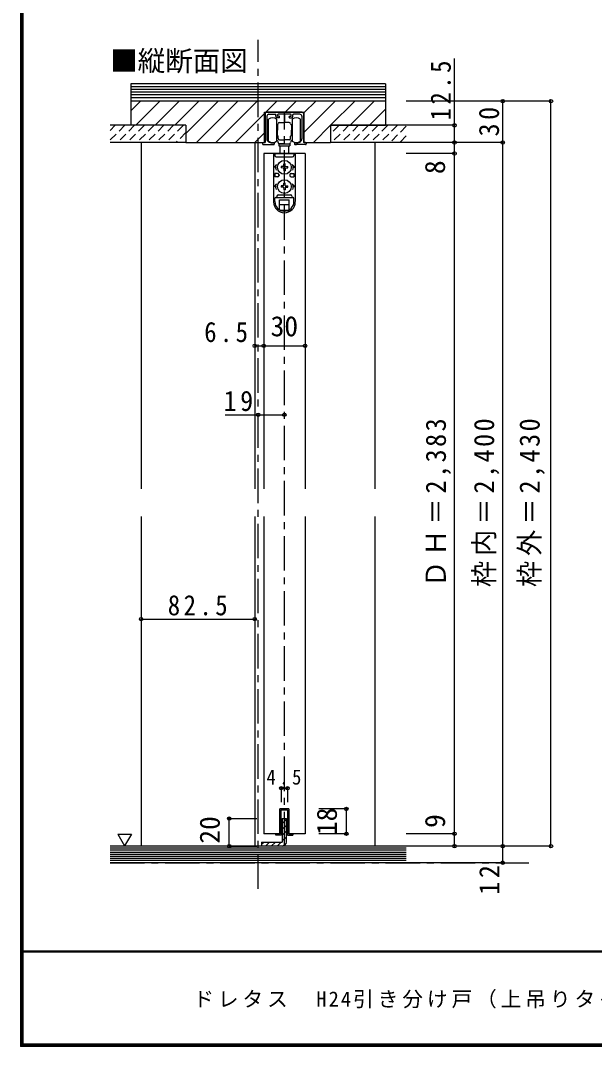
# Model space of a CAD drawing. Units: millimetres at full size, sheet at 1:5; some dimension numbers follow another scale. Extents: x -973 to 977, y -718 to 696.
# Drawn here: x -973 to -557, y -701 to 44 of the extents above; entities that cross this region are included whole.
import ezdxf
from ezdxf.enums import TextEntityAlignment as Align

# ---------------------------------------------------------------- set-up
doc = ezdxf.new("R2010")
doc.units = ezdxf.units.MM
doc.header["$LTSCALE"] = 5
doc.header["$PDMODE"] = 32
doc.header["$PDSIZE"] = 2.5
doc.linetypes.add('CHAIN1', pattern=[8, 5, -1, 1, -1])
doc.linetypes.add('DASHED1', pattern=[1.8, 1.2, -0.6])
for name, color, linetype in [('0-B_寸法', 7, 'Continuous'), ('F-1_枠', 6, 'Continuous'), ('F-A_文字', 7, 'Continuous')]:
    doc.layers.add(name, color=color, linetype=linetype)
doc.styles.add('ＭＳ ゴシック', font='')
doc.styles.get('ＭＳ ゴシック').set_extended_font_data('MS Gothic')

msp = doc.modelspace()

# ---------------------------------------------------------------- linework, layer by layer
at = {"layer": '0-B_寸法', "color": 4, "linetype": 'CHAIN1'}
for p, q in [((-800.833, -586.557), (-800.833, 29.537)), ((-800.833, -586.557), (-800.833, 29.537)), ((-781.833, -555.5), (-781.833, -23)), ((-908.333, -567.5), (-604.333, -567.5))]:
    msp.add_line(p, q, dxfattribs=at)
at = {"layer": '0-B_寸法', "color": 4}
for p, q in [((-658.333, -45), (-658.333, 15.851)), ((-623.333, -15), (-693.333, -15)), ((-623.333, -45), (-623.333, -15)), ((-588.333, -15), (-623.333, -15)), ((-588.333, -555.5), (-588.333, -15)), ((-658.333, -32.5), (-693.333, -32.5)), ((-658.333, -32.5), (-693.333, -32.5)), ((-885.833, -45), (-885.833, -296.25)), ((-803.333, -45), (-803.333, -296.25)), ((-715.833, -296.25), (-715.833, -45)), ((-623.333, -45), (-693.333, -45)), ((-658.333, -59.5), (-658.333, -45)), ((-658.333, -53), (-658.333, -45)), ((-623.333, -555.5), (-623.333, -45)), ((-658.333, -53), (-693.333, -53)), ((-658.333, -546), (-658.333, -59.5)), ((-803.333, -192.5), (-796.833, -192.5)), ((-796.833, -192.5), (-766.833, -192.5)), ((-824.833, -242.5), (-781.833, -242.5)), ((-885.833, -316.25), (-885.833, -555.5)), ((-803.333, -316.25), (-803.333, -555.5)), ((-715.833, -555.5), (-715.833, -316.25)), ((-885.833, -390.742), (-803.333, -390.742)), ((-784.083, -513.5), (-784.083, -523.5)), ((-784.083, -513.5), (-779.583, -513.5)), ((-779.583, -513.5), (-779.583, -523.5)), ((-821.833, -535.5), (-801.833, -535.5)), ((-821.833, -555.5), (-821.833, -535.5)), ((-736.833, -528.5), (-756.833, -528.5)), ((-736.833, -546.5), (-736.833, -528.5)), ((-783.333, -538.982), (-780.333, -535.982)), ((-783.333, -543.225), (-780.333, -540.225)), ((-783.333, -547.468), (-780.333, -544.468)), ((-783.333, -551.71), (-780.333, -548.71)), ((-736.833, -546.5), (-756.833, -546.5)), ((-658.333, -546.5), (-693.333, -546.5)), ((-658.333, -555.5), (-658.333, -546.5)), ((-821.833, -555.5), (-801.833, -555.5)), ((-798.333, -553.982), (-796.851, -552.5)), ((-795.608, -555.5), (-792.608, -552.5)), ((-791.366, -555.5), (-788.366, -552.5)), ((-787.123, -555.5), (-784.123, -552.5)), ((-782.84, -555.459), (-780.373, -552.993)), ((-623.333, -555.5), (-693.333, -555.5)), ((-623.333, -567.5), (-623.333, -555.5)), ((-588.333, -555.5), (-623.333, -555.5)), ((-623.333, -567.5), (-693.333, -567.5))]:
    msp.add_line(p, q, dxfattribs=at)
at = {"layer": '0-B_寸法', "color": 3}
for p, q in [((-708.333, -2.5), (-893.333, -2.5)), ((-893.333, -2.5), (-893.333, -32.5)), ((-708.333, -4.5), (-893.333, -4.5)), ((-708.333, -6.5), (-893.333, -6.5)), ((-708.333, -2.5), (-708.333, -32.5)), ((-708.333, -8.5), (-893.333, -8.5)), ((-708.333, -10.5), (-893.333, -10.5)), ((-708.333, -12.5), (-893.333, -12.5)), ((-708.333, -15), (-893.333, -15)), ((-893.333, -21.956), (-886.377, -15)), ((-889.734, -32.5), (-872.234, -15)), ((-875.592, -32.5), (-858.092, -15)), ((-861.45, -32.5), (-843.95, -15)), ((-853.333, -38.525), (-829.808, -15)), ((-845.666, -45), (-815.666, -15)), ((-831.524, -45), (-801.524, -15)), ((-795.382, -23), (-787.382, -15)), ((-781.24, -23), (-773.24, -15)), ((-767.433, -37.478), (-744.955, -15)), ((-767.433, -23.335), (-759.097, -15)), ((-748.313, -32.5), (-730.813, -15)), ((-734.171, -32.5), (-716.671, -15)), ((-720.029, -32.5), (-708.333, -20.804)), ((-817.382, -45), (-796.233, -23.851)), ((-796.234, -23), (-767.434, -23)), ((-796.234, -45), (-796.234, -23)), ((-767.434, -45), (-767.434, -23)), ((-860.833, -32.5), (-893.333, -32.5)), ((-853.333, -32.5), (-893.333, -32.5)), ((-853.333, -32.5), (-853.333, -45)), ((-760.813, -45), (-748.333, -32.52)), ((-748.333, -32.5), (-748.333, -45)), ((-748.333, -32.5), (-708.333, -32.5)), ((-708.333, -32.5), (-740.833, -32.5)), ((-803.24, -45), (-796.233, -37.993)), ((-853.333, -45), (-796.233, -45)), ((-767.433, -45), (-748.333, -45)), ((-783.333, -535.5), (-780.333, -535.5)), ((-783.333, -535.5), (-783.333, -552.5)), ((-780.333, -552.5), (-780.333, -535.5)), ((-798.333, -552.5), (-798.333, -555.5)), ((-798.333, -552.5), (-783.333, -552.5)), ((-783.333, -555.5), (-798.333, -555.5))]:
    msp.add_line(p, q, dxfattribs=at)
at = {"layer": '0-B_寸法'}
for p, q in [((-795.734, -24), (-795.734, -29.642)), ((-795.734, -26.773), (-795.734, -45)), ((-769.134, -23), (-794.734, -23)), ((-794.534, -26), (-794.534, -42.371)), ((-793.434, -44), (-793.434, -28)), ((-793.034, -24.5), (-788.334, -24.5)), ((-788.034, -26), (-788.034, -24.8)), ((-787.434, -28), (-787.434, -36)), ((-785.634, -27), (-787.034, -27)), ((-786.834, -25.7), (-786.834, -25)), ((-785.634, -26), (-786.534, -26)), ((-785.334, -26.7), (-785.334, -26.3)), ((-781.314, -24.5), (-781.834, -24.2)), ((-781.834, -24.882), (-781.834, -30.679)), ((-777.334, -24.5), (-781.314, -24.5)), ((-778.334, -26.7), (-778.334, -26.3)), ((-778.034, -26), (-777.134, -26)), ((-778.034, -27), (-776.634, -27)), ((-776.834, -25.7), (-776.834, -25)), ((-776.234, -28), (-776.234, -36)), ((-775.634, -26), (-775.634, -24.8)), ((-770.634, -24.5), (-775.334, -24.5)), ((-770.234, -44), (-770.234, -28)), ((-769.134, -23), (-768.952, -23)), ((-769.134, -26), (-769.134, -42.371)), ((-767.934, -24), (-767.934, -29.871)), ((-767.934, -26.773), (-767.934, -45)), ((-787.434, -32), (-787.134, -32)), ((-787.434, -33.5), (-786.934, -33.5)), ((-787.434, -36), (-787.434, -44)), ((-786.934, -32.2), (-787.134, -32)), ((-787.134, -33.5), (-786.934, -33.3)), ((-786.934, -32), (-786.934, -36)), ((-786.834, -32), (-786.934, -32)), ((-786.934, -40), (-786.934, -36)), ((-785.334, -30.5), (-781.834, -30.5)), ((-778.334, -30.5), (-781.834, -30.5)), ((-776.834, -32), (-776.734, -32)), ((-776.734, -32), (-776.734, -36)), ((-776.734, -32.2), (-776.534, -32)), ((-776.534, -33.5), (-776.734, -33.3)), ((-776.234, -33.5), (-776.734, -33.5)), ((-776.734, -40), (-776.734, -36)), ((-776.234, -32), (-776.534, -32)), ((-776.234, -36), (-776.234, -44)), ((-787.434, -38.5), (-786.934, -38.5)), ((-787.434, -40), (-787.134, -40)), ((-786.934, -38.7), (-787.134, -38.5)), ((-786.934, -39.8), (-787.134, -40)), ((-786.834, -40), (-786.934, -40)), ((-786.334, -42), (-786.334, -40.5)), ((-785.334, -43), (-781.834, -43)), ((-778.334, -43), (-781.834, -43)), ((-777.334, -42), (-777.334, -40.5)), ((-776.834, -40), (-776.734, -40)), ((-776.734, -38.7), (-776.534, -38.5)), ((-776.234, -38.5), (-776.734, -38.5)), ((-776.734, -39.8), (-776.534, -40)), ((-776.234, -40), (-776.534, -40)), ((-767.934, -42.402), (-767.934, -42.475)), ((-797.734, -45.5), (-797.734, -46)), ((-797.234, -45), (-795.734, -45)), ((-797.234, -46.5), (-790.634, -46.5)), ((-789.084, -46.066), (-789.084, -45.451)), ((-785.834, -46.3), (-785.834, -47.3)), ((-777.834, -46.3), (-785.834, -46.3)), ((-785.834, -47.3), (-777.834, -47.3)), ((-781.834, -46), (-785.334, -46)), ((-784.834, -46), (-784.834, -46.3)), ((-784.834, -53), (-784.834, -47.3)), ((-781.834, -46), (-778.334, -46)), ((-778.834, -46), (-778.834, -46.3)), ((-778.834, -47.3), (-778.834, -53)), ((-777.834, -46.3), (-777.834, -47.3)), ((-774.584, -45.451), (-774.584, -46.066)), ((-766.434, -46.5), (-773.034, -46.5)), ((-766.434, -45), (-767.934, -45)), ((-765.934, -45.5), (-765.934, -46)), ((-789.733, -53), (-789.733, -87.9)), ((-789.69, -53), (-773.89, -53)), ((-788.733, -53), (-788.733, -54.5)), ((-787.733, -55.5), (-775.933, -55.5)), ((-774.933, -53), (-774.933, -54.5)), ((-773.933, -53), (-773.933, -87.9)), ((-787.49, -61), (-789.333, -63)), ((-788.233, -63), (-789.333, -63)), ((-782.353, -62.48), (-784.283, -62.514)), ((-784.283, -62.514), (-784.283, -63.486)), ((-782.353, -63.52), (-784.283, -63.486)), ((-782.353, -62.48), (-782.319, -60.55)), ((-782.353, -63.52), (-782.319, -65.45)), ((-781.347, -60.55), (-782.319, -60.55)), ((-782.319, -65.45), (-781.347, -65.45)), ((-781.313, -62.48), (-781.347, -60.55)), ((-781.313, -63.52), (-781.347, -65.45)), ((-781.313, -62.48), (-779.383, -62.514)), ((-781.313, -63.52), (-779.383, -63.486)), ((-779.383, -63.486), (-779.383, -62.514)), ((-776.176, -61), (-774.333, -63)), ((-775.433, -63), (-774.333, -63)), ((-788.733, -67.5), (-788.733, -70)), ((-786.733, -67.5), (-788.733, -67.5)), ((-786.733, -70), (-788.733, -70)), ((-785.733, -68.5), (-785.733, -69)), ((-777.933, -68.5), (-777.933, -69)), ((-776.933, -67.5), (-774.933, -67.5)), ((-776.933, -70), (-774.933, -70)), ((-774.933, -67.5), (-774.933, -70)), ((-787.49, -75), (-789.333, -77)), ((-788.233, -77), (-789.333, -77)), ((-782.353, -76.48), (-784.283, -76.514)), ((-784.283, -76.514), (-784.283, -77.486)), ((-782.353, -77.52), (-784.283, -77.486)), ((-782.353, -76.48), (-782.319, -74.55)), ((-782.353, -77.52), (-782.319, -79.45)), ((-781.347, -74.55), (-782.319, -74.55)), ((-782.319, -79.45), (-781.347, -79.45)), ((-781.313, -76.48), (-781.347, -74.55)), ((-781.313, -77.52), (-781.347, -79.45)), ((-781.313, -76.48), (-779.383, -76.514)), ((-781.313, -77.52), (-779.383, -77.486)), ((-779.383, -77.486), (-779.383, -76.514)), ((-776.176, -75), (-774.333, -77)), ((-775.433, -77), (-774.333, -77)), ((-788.733, -87.9), (-788.733, -85.5)), ((-788.233, -85), (-775.433, -85)), ((-786.233, -83), (-777.433, -83)), ((-785.333, -86.5), (-778.333, -86.5)), ((-785.333, -93.846), (-785.333, -86.5)), ((-778.333, -93.846), (-778.333, -86.5)), ((-774.933, -87.9), (-774.933, -85.5)), ((-785.333, -90), (-778.333, -90)), ((-784.861, -94.1), (-778.805, -94.1)), ((-785.083, -546.5), (-785.083, -528.5)), ((-785.083, -528.5), (-778.583, -528.5)), ((-784.083, -547.5), (-784.083, -529.5)), ((-779.583, -529.5), (-784.083, -529.5)), ((-779.583, -529.5), (-779.583, -547.5)), ((-778.583, -528.5), (-778.583, -546.5)), ((-902.769, -546.686), (-897.769, -555.347)), ((-788.083, -546.5), (-785.083, -546.5)), ((-788.083, -547.5), (-788.083, -546.5)), ((-784.083, -547.5), (-788.083, -547.5)), ((-779.583, -547.5), (-775.583, -547.5)), ((-778.583, -546.5), (-775.583, -546.5)), ((-775.583, -546.5), (-775.583, -547.5)), ((-693.333, -557), (-908.333, -557)), ((-693.333, -558.5), (-908.333, -558.5)), ((-693.333, -560), (-908.333, -560)), ((-693.333, -561.5), (-908.333, -561.5)), ((-693.333, -563), (-908.333, -563)), ((-693.333, -564.5), (-908.333, -564.5)), ((-693.333, -566), (-908.333, -566))]:
    msp.add_line(p, q, dxfattribs=at)
at = {"layer": '0-B_寸法', "color": 4, "linetype": 'DASHED1'}
for p, q in [((-904.661, -32.5), (-908.333, -36.173)), ((-897.59, -32.5), (-908.333, -43.244)), ((-890.519, -32.5), (-903.019, -45)), ((-883.447, -32.5), (-895.947, -45)), ((-876.376, -32.5), (-888.876, -45)), ((-869.305, -32.5), (-881.805, -45)), ((-862.234, -32.5), (-874.734, -45)), ((-855.163, -32.5), (-867.663, -45)), ((-742.082, -32.5), (-748.333, -38.751)), ((-735.011, -32.5), (-747.511, -45)), ((-727.968, -32.5), (-740.468, -45)), ((-720.897, -32.5), (-733.397, -45)), ((-713.854, -32.5), (-726.354, -45)), ((-706.783, -32.5), (-719.283, -45)), ((-699.74, -32.5), (-712.24, -45)), ((-693.333, -33.164), (-705.169, -45)), ((-853.333, -37.741), (-860.592, -45)), ((-693.333, -40.207), (-698.126, -45))]:
    msp.add_line(p, q, dxfattribs=at)
at = {"layer": '0-B_寸法', "color": 2}
for p, q in [((-853.333, -32.5), (-908.333, -32.5)), ((-693.333, -32.5), (-748.333, -32.5)), ((-853.333, -45), (-908.333, -45)), ((-693.333, -45), (-748.333, -45)), ((-693.333, -555.5), (-908.333, -555.5)), ((-693.333, -567.5), (-908.333, -567.5))]:
    msp.add_line(p, q, dxfattribs=at)
at = {"layer": '0-B_寸法', "color": 6}
for p, q in [((-766.834, -53), (-796.834, -53)), ((-796.833, -53), (-796.833, -296.25)), ((-766.833, -53), (-766.833, -296.25)), ((-796.833, -316.25), (-796.833, -546.5)), ((-766.833, -316.25), (-766.833, -546.5)), ((-785.083, -528.5), (-785.083, -546.5)), ((-778.583, -528.5), (-785.083, -528.5)), ((-778.583, -528.5), (-778.583, -546.5)), ((-785.083, -546.5), (-796.833, -546.5)), ((-766.833, -546.5), (-778.583, -546.5))]:
    msp.add_line(p, q, dxfattribs=at)
at = {"layer": '0-B_寸法'}
for points in [[(-781.834, -24.2), (-782.353, -24.5), (-786.334, -24.5)], [(-902.769, -546.686), (-892.769, -546.686), (-897.769, -555.347)]]:
    msp.add_lwpolyline(points, dxfattribs=at)
at = {"layer": '0-B_寸法', "color": 3}
msp.add_lwpolyline([(-740.833, -32.5), (-708.333, -32.5), (-740.833, -32.5)], dxfattribs=at)
at = {"layer": '0-B_寸法', "color": 4}
msp.add_lwpolyline([(-658.333, -59.5), (-658.333, -52), (-658.333, -45)], dxfattribs=at)
at = {"layer": '0-B_寸法'}
for centre in [(-781.833, -63), (-781.833, -77)]:
    msp.add_circle(centre, 5, dxfattribs=at)
for centre, radius, start, end in [((-794.734, -24), 1, 90, 180), ((-793.034, -26), 1.5, 90, 180), ((-790.434, -32), 5, 53.1301, 126.8699), ((-788.334, -24.8), 0.3, 0, 90), ((-787.034, -26), 1, 180, 270), ((-786.334, -25), 0.5, 90, 180), ((-786.534, -25.7), 0.3, 180, 270), ((-785.634, -26.3), 0.3, 0, 90), ((-785.634, -26.7), 0.3, 270, 0), ((-778.034, -26.3), 0.3, 90, 180), ((-778.034, -26.7), 0.3, 180, 270), ((-777.334, -25), 0.5, 0, 90), ((-777.134, -25.7), 0.3, 270, 0), ((-776.634, -26), 1, 270, 0), ((-773.234, -32), 5, 53.1301, 126.8699), ((-775.334, -24.8), 0.3, 90, 180), ((-770.634, -26), 1.5, 0, 90), ((-768.934, -24), 1, 0, 90), ((-786.834, -31.5), 0.5, 270, 0), ((-785.334, -31.5), 1, 90, 180), ((-778.334, -31.5), 1, 0, 90), ((-776.834, -31.5), 0.5, 180, 270), ((-792.034, -42.371), 2.5, 180, 235.9442), ((-790.434, -40), 5, 233.1301, 306.8699), ((-790.634, -40.3), 5, 235.9442, 270), ((-788.334, -45), 2, 0, 63.25632), ((-786.834, -40.5), 0.5, 0, 90), ((-785.334, -42), 1, 180, 270), ((-778.334, -42), 1, 270, 0), ((-776.834, -40.5), 0.5, 90, 180), ((-775.334, -45), 2, 116.74368, 180), ((-773.234, -40), 5, 233.1301, 306.8699), ((-773.034, -40.3), 5, 256.35832, 304.0558), ((-771.634, -42.371), 2.5, 304.0558, 0), ((-797.234, -45.5), 0.5, 90, 180), ((-797.234, -46), 0.5, 180, 270), ((-790.634, -40.3), 5, 270, 283.64168), ((-790.634, -40.3), 6.2, 270, 282.23163), ((-789.384, -45.451), 0.3, 0, 103.64168), ((-789.384, -46.066), 0.3, 282.23163, 0), ((-785.334, -45), 1, 180, 270), ((-778.334, -45), 1, 270, 0), ((-774.284, -45.451), 0.3, 76.35832, 180), ((-774.284, -46.066), 0.3, 180, 257.76837), ((-773.034, -40.3), 6.2, 257.76837, 270), ((-766.434, -45.5), 0.5, 0, 90), ((-766.434, -46), 0.5, 270, 0), ((-787.733, -54.5), 1, 180, 270), ((-775.933, -54.5), 1, 270, 0), ((-781.833, -63), 6.4, 167.82427, 198.20996), ((-781.833, -63), 6.4, 341.79004, 12.17573), ((-786.733, -68.5), 1, 0, 90), ((-786.733, -69), 1, 270, 0), ((-776.933, -68.5), 1, 90, 180), ((-776.933, -69), 1, 180, 270), ((-781.833, -77), 6.4, 167.82427, 198.20996), ((-781.833, -77), 6.4, 341.79004, 12.17573), ((-781.833, -88.1), 7.9, 180, 0), ((-788.233, -85.5), 0.5, 90, 180), ((-781.833, -87.9), 6.9, 180, 0), ((-788.233, -84), 1, 270, 0), ((-786.233, -84), 1, 90, 180), ((-777.433, -84), 1, 0, 90), ((-775.433, -84), 1, 180, 270), ((-775.433, -85.5), 0.5, 0, 90)]:
    msp.add_arc(centre, radius, start, end, dxfattribs=at)
at = {"layer": '0-B_寸法', "color": 3}
msp.add_arc((-783.333, -552.5), 3, 270, 0, dxfattribs=at)
at = {"layer": '0-B_寸法'}
for p in [(-623.333, -15), (-588.333, -15), (-658.333, -32.5), (-658.333, -45), (-623.333, -45), (-658.333, -53), (-803.333, -192.5), (-796.833, -192.5), (-766.833, -192.5), (-800.833, -242.5), (-781.833, -242.5), (-885.833, -390.742), (-803.333, -390.742), (-784.083, -513.5), (-779.583, -513.5), (-736.833, -528.5), (-821.833, -535.5), (-736.833, -546.5), (-658.333, -546.5), (-821.833, -555.5), (-658.333, -555.5), (-623.333, -555.5), (-588.333, -555.5), (-623.333, -567.5)]:
    msp.add_point(p, dxfattribs=at)
at = {"layer": 'F-1_枠'}
for p, q in [((-973.347, 695.833), (-973.347, -700.833)), ((-972.514, 695.833), (-972.514, -700.833)), ((-971.68, 695.833), (-971.68, -700.833)), ((976.653, -631.667), (-973.347, -631.667)), ((976.653, -632.5), (-973.347, -632.5)), ((976.653, -699.167), (-973.347, -699.167)), ((976.653, -700), (-973.347, -700)), ((976.653, -700.833), (-973.347, -700.833))]:
    msp.add_line(p, q, dxfattribs=at)

# ---------------------------------------------------------------- texts
at = {"layer": '0-B_寸法', "style": 'ＭＳ ゴシック'}
for s, p in [('■縦断面図', (-908.333, 2.5)), ('30', (-791.833, -190))]:
    msp.add_text(s, height=14.66, dxfattribs=at).set_placement(p, align=Align.BOTTOM_LEFT)
for s, p in [('8', (-660.833, -67.909)), ('20', (-824.333, -553.707)), ('18', (-739.333, -547.5)), ('9', (-660.833, -542.289))]:
    msp.add_text(s, height=14.66, rotation=90, dxfattribs=at).set_placement(p, align=Align.BOTTOM_LEFT)
at = {"layer": '0-B_寸法', "char_height": 14.66, "attachment_point": 7, "rotation": 90, "style": 'ＭＳ ゴシック'}
for s, insert in [('\\T1.28;\\W0.9;12.5', (-660.833, -28.973)), ('\\T1.27;\\W0.95;30', (-625.833, -40.625)), ('\\T1.19;\\W0.95;ＤＨ＝2,383', (-660.833, -367.5)), ('\\T1.19;\\W0.95;枠内＝2,400', (-625.833, -367.5)), ('\\T1.19;\\W0.95;枠外＝2,430', (-592.79, -367.5)), ('\\T1.27;\\W0.95;12', (-625.833, -590.75))]:
    msp.add_mtext(s, dxfattribs=dict(at, insert=insert))
at = {"layer": '0-B_寸法', "attachment_point": 7, "style": 'ＭＳ ゴシック'}
for s, insert, char_height in [('\\T1.27;\\W0.9;6.5', (-840.012, -190), 14.66), ('\\T1.27;\\W0.95;19', (-825.958, -240), 14.66), ('\\T1.28;\\W0.9;82.5', (-866.458, -388.242), 14.66), ('\\T1.38;\\W0.9;4.5', (-794.833, -511), 11)]:
    msp.add_mtext(s, dxfattribs=dict(at, insert=insert, char_height=char_height))
at = {"layer": 'F-A_文字', "insert": (-847.938, -673.333), "char_height": 11, "attachment_point": 7, "style": 'ＭＳ ゴシック'}
msp.add_mtext('\\T1.19;ドレタス\u3000H24引き分け戸（上吊りタイプ・天井レール埋込）固定枠170㎜幅\u30002方枠', dxfattribs=at)

doc.saveas('drawing.dxf')
